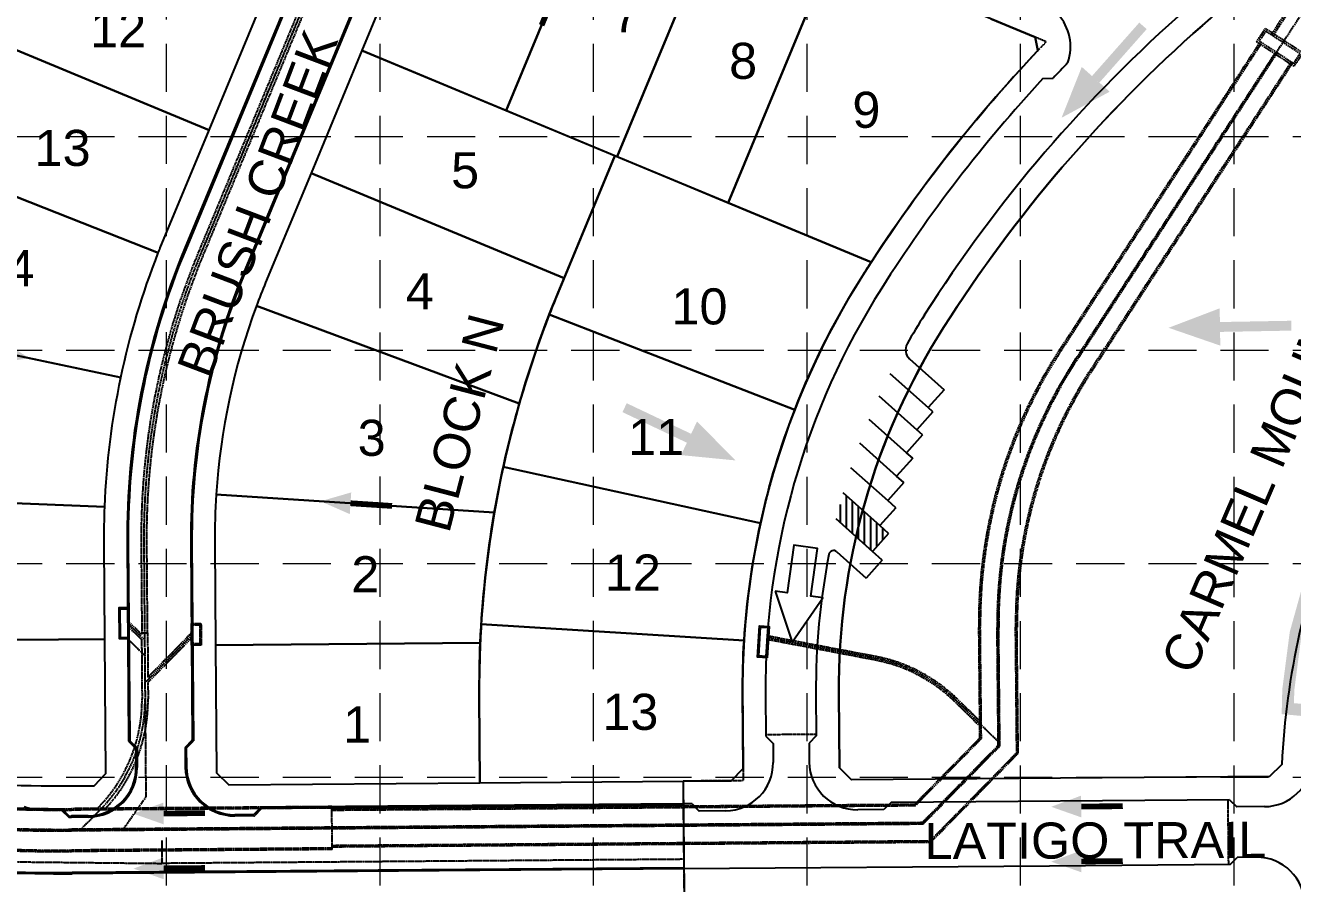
# Model space of a CAD drawing. Header units: inches. Extents: x 2510995 to 2514555, y 7106046 to 7111737.
# Drawn here: x 2512361 to 2512888, y 7109735 to 7110092 of the extents above; entities that cross this region are included whole.
import ezdxf
from ezdxf.enums import TextEntityAlignment as Align

# ---------------------------------------------------------------- set-up
doc = ezdxf.new("R2010")
doc.units = ezdxf.units.IN
doc.header["$MEASUREMENT"] = 0
for name, pattern in [('DASHED', [0.75, 0.5, -0.25]), ('HIDDEN', [0.375, 0.25, -0.125]), ('HIDDEN2', [0.1875, 0.125, -0.0625]), ('XHO460PV$0$HIDDEN2', [0.1875, 0.125, -0.0625]), ('XHO477ST$0$CL', [0.7, 0.5, -0.05, 0.1, -0.05])]:
    doc.linetypes.add(name, pattern=pattern)
for name, color, linetype in [('C-WTRC-FULL-PH2B-N', 7, 'Continuous'), ('GRID', 254, 'DASHED'), ('SODDED LOT', 2, 'Continuous'), ('XHO460PT$0$V-AREA-PLINE', 6, 'Continuous'), ('XHO460PT$0$V-BNDY-N-P7', 3, 'HIDDEN2'), ('XHO460PV$0$C-PARK-STRP-N', 12, 'Continuous'), ('XHO460PV$0$C-ROAD-BOC-N', 4, 'Continuous'), ('XHO460PV$0$C-TRANSITION', 6, 'XHO460PV$0$HIDDEN2'), ('XHOE001ST$0$C-DAM-JUNK', 7, 'Continuous'), ('XHOE002PPT-PHASE10$0$C-ROAD-IDEN-N', 1, 'Continuous'), ('XHOE002PPT-PHASE10$0$PARCELCLOSURE', 124, 'Continuous'), ('XHOE002PPT-PHASE10$0$V-PROP-SUBD-BLOK-IDEN-N', 6, 'Continuous'), ('XHOE002PPT-PHASE10$0$V-PROP-SUBD-IDEN-N', 6, 'Continuous'), ('XHOE002PPT-PHASE10$0$V-PROP-SUBD-N', 7, 'Continuous'), ('XHOE002PPT-PHASE10$0$V-PROP-SUBD-N-P7', 12, 'Continuous'), ('XHOE002PPT-PHASE10$0$V-RWAY-LINE-N-P7', 12, 'Continuous'), ('XHOE002PV$0$C-ROAD-BOC-N', 2, 'Continuous'), ('XHOE002PV$0$C-ROAD-FOC-N', 2, 'Continuous'), ('ZSTORM', 5, 'XHO477ST$0$CL')]:
    doc.layers.add(name, color=color, linetype=linetype)
doc.styles.get("Standard").update_dxf_attribs({"font": 'ARIAL.TTF'})
pattern_1 = [(90, (0, 0), (-2.5, -4e-16), [])]

# ---------------------------------------------------------------- blocks, each defined once
blk = doc.blocks.new('ARR')
blk.add_lwpolyline([(-5.56, 0.32, 0, 3.78, 0), (-0.35, 0.31, 3.78, 3.78, 0)], format="xyseb")
at = {"const_width": 1}
blk.add_lwpolyline([(-0.35, 0.31), (6.88, 0.31)], dxfattribs=at)

msp = doc.modelspace()

# ---------------------------------------------------------------- hatches: boundary and pattern name
at = {"layer": 'SODDED LOT'}
h = msp.add_hatch(dxfattribs=at)
h.set_pattern_fill('ANSI31', color=256, scale=30, style=0)
h.set_pattern_definition([(45, (0, 0), (-2.6516504294, 2.6516504294), [])])
h.paths.add_polyline_path([(2513029.48, 7109618.32), (2512917.9, 7109618.32), (2512918.55, 7109568.15), (2513030.34, 7109569.23)])
h.paths.add_polyline_path([(2511839.22, 7109617.6), (2511721.18, 7109629.51), (2511716.92, 7109566.53), (2511836.54, 7109564.23)])
h.paths.add_polyline_path([(2512220.87, 7109623.4), (2512242.72, 7109619.38), (2512285.68, 7109619.63), (2512301.51, 7109744.19), (2512276.39, 7109747.21), (2512264.33, 7109749.72), (2512248.5, 7109752.73), (2512239.21, 7109710.04)])
h.paths.add_polyline_path([(2512357.96, 7110141.83), (2512404.06, 7110253.34), (2512450.16, 7110235.61), (2512404.38, 7110122.17)])
h.paths.add_polyline_path([(2511821.52, 7110077), (2511775.94, 7109966.95), (2511822.33, 7109947.82), (2511867.71, 7110057.67)])
edge = h.paths.add_edge_path()
edge.add_line((2511803.19, 7110084.04), (2511752.7, 7110105.8))
edge.add_line((2511752.7, 7110105.8), (2511706.54, 7109995.19))
edge.add_line((2511706.54, 7109995.19), (2511756.45, 7109974.31))
edge.add_arc((2567291.53, 7086386.34), 60336.87, 156.8738642, 156.9871259, ccw=False)
at = {"layer": 'XHO460PV$0$C-PARK-STRP-N'}
h = msp.add_hatch(dxfattribs=at)
h.set_pattern_fill('ANSI31', scale=20, style=0)
h.set_pattern_definition(pattern_1)
h.paths.add_polyline_path([(2512701.3, 7109897.46, 0.009661), (2512698.38, 7109886.66), (2512713.29, 7109873.33), (2512719.96, 7109880.79), (2512716.26, 7109884.09)])
h.paths.add_polyline_path([(2512912.25, 7109930.98), (2512905.31, 7109923.78), (2512908.14, 7109921.06), (2512923.6, 7109906.15), (2512927.72, 7109916.07)])
h = msp.add_hatch(dxfattribs=at)
h.set_pattern_fill('ANSI31', scale=20, style=0)
h.set_pattern_definition(pattern_1)
h.paths.add_polyline_path([(2512701.3, 7109897.46, 0.009661), (2512698.38, 7109886.66), (2512713.29, 7109873.33), (2512719.96, 7109880.79), (2512716.26, 7109884.09)])
h.paths.add_polyline_path([(2512912.25, 7109930.98), (2512905.31, 7109923.78), (2512908.14, 7109921.06), (2512923.6, 7109906.15), (2512927.72, 7109916.07)])
h = msp.add_hatch(dxfattribs=at)
h.set_pattern_fill('ANSI31', scale=20, style=0)
h.set_pattern_definition(pattern_1)
h.paths.add_polyline_path([(2512701.3, 7109897.46, 0.009661), (2512698.38, 7109886.66), (2512713.29, 7109873.33), (2512719.96, 7109880.79), (2512716.26, 7109884.09)])
h.paths.add_polyline_path([(2512912.25, 7109930.98), (2512905.31, 7109923.78), (2512908.14, 7109921.06), (2512923.6, 7109906.15), (2512927.72, 7109916.07)])

# ---------------------------------------------------------------- linework, layer by layer
at = {"layer": 'GRID', "color": 252, "linetype": 'HIDDEN', "lineweight": 0, "ltscale": 80}
for p, q in [((2512419.71, 7106494.47), (2512419.71, 7111643.94)), ((2512508.49, 7106494.45), (2512508.49, 7111643.94)), ((2512597.27, 7106494.44), (2512597.27, 7111643.94)), ((2512686.06, 7106494.43), (2512686.06, 7111643.94)), ((2512774.84, 7106494.41), (2512774.84, 7111643.94)), ((2512863.62, 7106494.4), (2512863.62, 7111643.94)), ((2511088, 7110045.88), (2514461.67, 7110045.88)), ((2511088, 7109957.1), (2514461.67, 7109957.1)), ((2511088, 7109868.32), (2514461.67, 7109868.32)), ((2511088, 7109779.54), (2514461.67, 7109779.54))]:
    msp.add_line(p, q, dxfattribs=at)
at = {"layer": 'XHO460PT$0$V-AREA-PLINE', "color": 7}
msp.add_lwpolyline([(2513008.65, 7110373.78), (2513088.25, 7110340.75), (2513090.95, 7110334.21), (2512907.59, 7109892.34, 0.086753), (2512883.5, 7109784.79), (2512878.31, 7109779.75), (2512704.51, 7109778.39), (2512699.48, 7109783.35), (2512699.23, 7109814.21, -0.144354), (2512742.83, 7109966.47, -0.071699), (2512850.55, 7110092.1, 0.11515), (2512935.38, 7110210.27), (2513002.12, 7110371.08)], format="xyb", close=True, dxfattribs=at)
msp.add_lwpolyline([(2513008.65, 7110373.78), (2513088.25, 7110340.75), (2513090.95, 7110334.21), (2512907.59, 7109892.34, 0.086753), (2512883.5, 7109784.79), (2512878.31, 7109779.75), (2512704.51, 7109778.39), (2512699.48, 7109783.35), (2512699.23, 7109814.21, -0.144354), (2512742.83, 7109966.47, -0.071699), (2512850.55, 7110092.1, 0.11515), (2512935.38, 7110210.27), (2513002.12, 7110371.08)], format="xyb", close=True, dxfattribs=at)
msp.add_lwpolyline([(2513008.65, 7110373.78), (2513088.25, 7110340.75), (2513090.95, 7110334.21), (2512907.59, 7109892.34, 0.086753), (2512883.5, 7109784.79), (2512878.31, 7109779.75), (2512704.51, 7109778.39), (2512699.48, 7109783.35), (2512699.23, 7109814.21, -0.144354), (2512742.83, 7109966.47, -0.071699), (2512850.55, 7110092.1, 0.11515), (2512935.38, 7110210.27), (2513002.12, 7110371.08)], format="xyb", close=True, dxfattribs=at)
msp.add_lwpolyline([(2513008.65, 7110373.78), (2513088.25, 7110340.75), (2513090.95, 7110334.21), (2512907.59, 7109892.34, 0.086753), (2512883.5, 7109784.79), (2512878.31, 7109779.75), (2512704.51, 7109778.39), (2512699.48, 7109783.35), (2512699.23, 7109814.21, -0.144354), (2512742.83, 7109966.47, -0.071699), (2512850.55, 7110092.1, 0.11515), (2512935.38, 7110210.27), (2513002.12, 7110371.08)], format="xyb", close=True, dxfattribs=at)
at = {"layer": 'XHO460PT$0$V-BNDY-N-P7', "color": 7}
for p, q in [((2512785.51, 7110085.27), (2512762.42, 7110094.86)), ((2512785.51, 7110085.27), (2512762.42, 7110094.86)), ((2512785.51, 7110085.27), (2512762.42, 7110094.86)), ((2512785.51, 7110085.27), (2512762.42, 7110094.86)), ((2512659.23, 7109813.9), (2512659.52, 7109778.04)), ((2512659.23, 7109813.9), (2512659.52, 7109778.04)), ((2512659.23, 7109813.9), (2512659.52, 7109778.04)), ((2512659.23, 7109813.9), (2512659.52, 7109778.04)), ((2512659.52, 7109778.04), (2512634.52, 7109777.84)), ((2512659.52, 7109778.04), (2512634.52, 7109777.84)), ((2512659.52, 7109778.04), (2512634.52, 7109777.84)), ((2512659.52, 7109778.04), (2512634.52, 7109777.84)), ((2512634.52, 7109777.84), (2512634.88, 7109731.84)), ((2512634.52, 7109777.84), (2512634.88, 7109731.84)), ((2512634.52, 7109777.84), (2512634.88, 7109731.84)), ((2512634.52, 7109777.84), (2512634.88, 7109731.84))]:
    msp.add_line(p, q, dxfattribs=at)
for centre, radius, start, end in [((2513232.5, 7109655.62), 620, 136.13302, 147.59221), ((2513232.5, 7109655.62), 620, 136.13302, 147.59221), ((2513232.5, 7109655.62), 620, 136.13302, 147.59221), ((2513232.5, 7109655.62), 620, 136.13302, 147.59221), ((2512979.23, 7109816.4), 320, 147.5922, 180.4488), ((2512979.23, 7109816.4), 320, 147.5922, 180.4488), ((2512979.23, 7109816.4), 320, 147.5922, 180.4488), ((2512979.23, 7109816.4), 320, 147.5922, 180.4488)]:
    msp.add_arc(centre, radius, start, end, dxfattribs=at)
at = {"layer": 'XHO460PV$0$C-PARK-STRP-N', "color": 7}
for p, q in [((2512720.48, 7109947.37), (2512736.4, 7109933.15)), ((2512720.48, 7109947.37), (2512736.4, 7109933.15)), ((2512720.48, 7109947.37), (2512736.4, 7109933.15)), ((2512715.95, 7109938.01), (2512731.72, 7109923.92)), ((2512715.95, 7109938.01), (2512731.72, 7109923.92)), ((2512715.95, 7109938.01), (2512731.72, 7109923.92)), ((2512711.72, 7109928.39), (2512727.35, 7109914.42)), ((2512711.72, 7109928.39), (2512727.35, 7109914.42)), ((2512711.72, 7109928.39), (2512727.35, 7109914.42)), ((2512707.79, 7109918.49), (2512723.3, 7109904.63)), ((2512707.79, 7109918.49), (2512723.3, 7109904.63)), ((2512707.79, 7109918.49), (2512723.3, 7109904.63)), ((2512704.17, 7109908.31), (2512719.61, 7109894.52)), ((2512704.17, 7109908.31), (2512719.61, 7109894.52)), ((2512704.17, 7109908.31), (2512719.61, 7109894.52)), ((2512700.89, 7109897.83), (2512716.26, 7109884.09)), ((2512700.89, 7109897.83), (2512716.26, 7109884.09)), ((2512700.89, 7109897.83), (2512716.26, 7109884.09)), ((2512697.96, 7109887.04), (2512713.29, 7109873.33)), ((2512697.96, 7109887.04), (2512713.29, 7109873.33)), ((2512697.96, 7109887.04), (2512713.29, 7109873.33))]:
    msp.add_line(p, q, dxfattribs=at)
at = {"layer": 'XHO460PV$0$C-ROAD-BOC-N', "color": 7}
for p, q in [((2512784.12, 7110069.94), (2512788.36, 7110070.11)), ((2512784.12, 7110069.94), (2512788.36, 7110070.11)), ((2512784.12, 7110069.94), (2512788.36, 7110070.11)), ((2512728.67, 7109953.47), (2512743.07, 7109940.6)), ((2512728.67, 7109953.47), (2512743.07, 7109940.6)), ((2512728.67, 7109953.47), (2512743.07, 7109940.6)), ((2512743.07, 7109940.6), (2512736.4, 7109933.15)), ((2512743.07, 7109940.6), (2512736.4, 7109933.15)), ((2512743.07, 7109940.6), (2512736.4, 7109933.15)), ((2512738.38, 7109931.38), (2512736.4, 7109933.15)), ((2512738.38, 7109931.38), (2512736.4, 7109933.15)), ((2512738.38, 7109931.38), (2512736.4, 7109933.15)), ((2512738.38, 7109931.38), (2512731.72, 7109923.92)), ((2512738.38, 7109931.38), (2512731.72, 7109923.92)), ((2512738.38, 7109931.38), (2512731.72, 7109923.92)), ((2512734.01, 7109921.87), (2512727.35, 7109914.42)), ((2512734.01, 7109921.87), (2512727.35, 7109914.42)), ((2512734.01, 7109921.87), (2512727.35, 7109914.42)), ((2512734.01, 7109921.87), (2512731.72, 7109923.92)), ((2512734.01, 7109921.87), (2512731.72, 7109923.92)), ((2512734.01, 7109921.87), (2512731.72, 7109923.92)), ((2512729.99, 7109912.11), (2512723.3, 7109904.63)), ((2512729.99, 7109912.11), (2512723.3, 7109904.63)), ((2512729.99, 7109912.11), (2512723.3, 7109904.63)), ((2512729.99, 7109912.11), (2512727.35, 7109914.42)), ((2512729.99, 7109912.11), (2512727.35, 7109914.42)), ((2512729.99, 7109912.11), (2512727.35, 7109914.42)), ((2512726.27, 7109901.97), (2512719.61, 7109894.52)), ((2512726.27, 7109901.97), (2512719.61, 7109894.52)), ((2512726.27, 7109901.97), (2512719.61, 7109894.52)), ((2512726.27, 7109901.97), (2512723.3, 7109904.63)), ((2512726.27, 7109901.97), (2512723.3, 7109904.63)), ((2512726.27, 7109901.97), (2512723.3, 7109904.63)), ((2512722.92, 7109891.55), (2512716.26, 7109884.09)), ((2512722.92, 7109891.55), (2512716.26, 7109884.09)), ((2512722.92, 7109891.55), (2512716.26, 7109884.09)), ((2512722.92, 7109891.55), (2512719.61, 7109894.52)), ((2512722.92, 7109891.55), (2512719.61, 7109894.52)), ((2512722.92, 7109891.55), (2512719.61, 7109894.52)), ((2512719.96, 7109880.79), (2512713.29, 7109873.33)), ((2512719.96, 7109880.79), (2512713.29, 7109873.33)), ((2512719.96, 7109880.79), (2512713.29, 7109873.33)), ((2512719.96, 7109880.79), (2512716.26, 7109884.09)), ((2512719.96, 7109880.79), (2512716.26, 7109884.09)), ((2512719.96, 7109880.79), (2512716.26, 7109884.09)), ((2512698.43, 7109873.21), (2512710.65, 7109862.29)), ((2512698.43, 7109873.21), (2512710.65, 7109862.29)), ((2512698.43, 7109873.21), (2512710.65, 7109862.29)), ((2512717.31, 7109869.74), (2512710.65, 7109862.29)), ((2512717.31, 7109869.74), (2512710.65, 7109862.29)), ((2512717.31, 7109869.74), (2512710.65, 7109862.29)), ((2512717.31, 7109869.74), (2512713.29, 7109873.33)), ((2512717.31, 7109869.74), (2512713.29, 7109873.33)), ((2512717.31, 7109869.74), (2512713.29, 7109873.33)), ((2512668.73, 7109813.97), (2512668.87, 7109796.49)), ((2512668.73, 7109813.97), (2512668.87, 7109796.49)), ((2512668.73, 7109813.97), (2512668.87, 7109796.49)), ((2512689.73, 7109814.14), (2512689.87, 7109796.66)), ((2512689.73, 7109814.14), (2512689.87, 7109796.66)), ((2512689.73, 7109814.14), (2512689.87, 7109796.66)), ((2512668.87, 7109796.49), (2512671.89, 7109793.52)), ((2512668.87, 7109796.49), (2512671.89, 7109793.52)), ((2512668.87, 7109796.49), (2512671.89, 7109793.52)), ((2512689.87, 7109796.66), (2512686.89, 7109793.63)), ((2512689.87, 7109796.66), (2512686.89, 7109793.63)), ((2512689.87, 7109796.66), (2512686.89, 7109793.63)), ((2512671.89, 7109793.52), (2512671.96, 7109785.64)), ((2512671.89, 7109793.52), (2512671.96, 7109785.64)), ((2512671.89, 7109793.52), (2512671.96, 7109785.64)), ((2512686.89, 7109793.63), (2512686.96, 7109785.75)), ((2512686.89, 7109793.63), (2512686.96, 7109785.75)), ((2512686.89, 7109793.63), (2512686.96, 7109785.75)), ((2512720.97, 7109769.02), (2512717.99, 7109766)), ((2512720.97, 7109769.02), (2512717.99, 7109766)), ((2512720.97, 7109769.02), (2512717.99, 7109766)), ((2512861.75, 7109770.12), (2512720.97, 7109769.02)), ((2512861.75, 7109770.12), (2512720.97, 7109769.02)), ((2512861.75, 7109770.12), (2512720.97, 7109769.02)), ((2512861.75, 7109770.12), (2512864.78, 7109767.15)), ((2512861.75, 7109770.12), (2512864.78, 7109767.15)), ((2512861.75, 7109770.12), (2512864.78, 7109767.15)), ((2512638.21, 7109768.37), (2512634.59, 7109768.34)), ((2512638.21, 7109768.37), (2512634.59, 7109768.34)), ((2512638.21, 7109768.37), (2512634.59, 7109768.34)), ((2512634.59, 7109768.34), (2512634.8, 7109741.34)), ((2512634.59, 7109768.34), (2512634.8, 7109741.34)), ((2512634.59, 7109768.34), (2512634.8, 7109741.34)), ((2512638.21, 7109768.37), (2512641.23, 7109765.4)), ((2512638.21, 7109768.37), (2512641.23, 7109765.4)), ((2512638.21, 7109768.37), (2512641.23, 7109765.4)), ((2512652.11, 7109765.48), (2512641.23, 7109765.4)), ((2512652.11, 7109765.48), (2512641.23, 7109765.4)), ((2512652.11, 7109765.48), (2512641.23, 7109765.4)), ((2512717.99, 7109766), (2512707.11, 7109765.91)), ((2512717.99, 7109766), (2512707.11, 7109765.91)), ((2512717.99, 7109766), (2512707.11, 7109765.91)), ((2512876.27, 7109767.24), (2512864.78, 7109767.15)), ((2512876.27, 7109767.24), (2512864.78, 7109767.15)), ((2512876.27, 7109767.24), (2512864.78, 7109767.15)), ((2512786.9, 7109742.54), (2512634.8, 7109741.34)), ((2512786.9, 7109742.54), (2512634.8, 7109741.34)), ((2512786.9, 7109742.54), (2512634.8, 7109741.34)), ((2512862.01, 7109743.12), (2512786.9, 7109742.54)), ((2512862.01, 7109743.12), (2512786.9, 7109742.54)), ((2512862.01, 7109743.12), (2512786.9, 7109742.54)), ((2512862.01, 7109743.12), (2512864.98, 7109746.15)), ((2512862.01, 7109743.12), (2512864.98, 7109746.15)), ((2512862.01, 7109743.12), (2512864.98, 7109746.15)), ((2512872.9, 7109746.21), (2512864.98, 7109746.15)), ((2512872.9, 7109746.21), (2512864.98, 7109746.15)), ((2512872.9, 7109746.21), (2512864.98, 7109746.15))]:
    msp.add_line(p, q, dxfattribs=at)
for centre, radius, start, end in [((2513232.5, 7109655.62), 589.5, 131.18815, 147.5922), ((2513232.5, 7109655.62), 589.5, 131.18815, 147.5922), ((2513232.5, 7109655.62), 589.5, 131.18815, 147.5922), ((2512775.64, 7110083.21), 20, 340.7272, 42.8687), ((2512775.64, 7110083.21), 20, 340.7272, 42.8687), ((2512775.64, 7110083.21), 20, 340.7272, 42.8687), ((2513232.5, 7109655.62), 607.5, 136.13302, 136.97792), ((2513232.5, 7109655.62), 607.5, 136.13302, 136.97792), ((2513232.5, 7109655.62), 607.5, 136.13302, 136.97792), ((2513232.5, 7109655.62), 610.5, 137.26115, 147.59221), ((2513232.5, 7109655.62), 610.5, 137.26115, 147.59221), ((2513232.5, 7109655.62), 610.5, 137.26115, 147.59221), ((2512979.23, 7109816.4), 310.5, 147.5922, 180.4488), ((2512979.23, 7109816.4), 310.5, 147.5922, 180.4488), ((2512979.23, 7109816.4), 310.5, 147.5922, 180.4488), ((2512979.23, 7109816.4), 289.5, 147.5922, 150.3385), ((2512979.23, 7109816.4), 289.5, 147.5922, 150.3385), ((2512979.23, 7109816.4), 289.5, 147.5922, 150.3385), ((2512732, 7109957.2), 5, 150.3385, 228.2151), ((2512732, 7109957.2), 5, 150.3385, 228.2151), ((2512732, 7109957.2), 5, 150.3385, 228.2151), ((2512979.23, 7109816.4), 289.5, 168.9079, 180.4488), ((2512979.23, 7109816.4), 289.5, 168.9079, 180.4488), ((2512979.23, 7109816.4), 289.5, 168.9079, 180.4488), ((2512697.1, 7109871.72), 2, 48.2151, 168.9079), ((2512697.1, 7109871.72), 2, 48.2151, 168.9079), ((2512697.1, 7109871.72), 2, 48.2151, 168.9079), ((2512651.96, 7109785.48), 20, 270.4488, 0.4488), ((2512651.96, 7109785.48), 20, 270.4488, 0.4488), ((2512651.96, 7109785.48), 20, 270.4488, 0.4488), ((2512706.96, 7109785.91), 20, 180.4488, 270.4488), ((2512706.96, 7109785.91), 20, 180.4488, 270.4488), ((2512706.96, 7109785.91), 20, 180.4488, 270.4488), ((2512876.12, 7109787.24), 20, 270.4488, 356.9288), ((2512876.12, 7109787.24), 20, 270.4488, 356.9288), ((2512876.12, 7109787.24), 20, 270.4488, 356.9288), ((2512873.06, 7109726.21), 20, 0.5573, 90.4488), ((2512873.06, 7109726.21), 20, 0.5573, 90.4488), ((2512873.06, 7109726.21), 20, 0.5573, 90.4488)]:
    msp.add_arc(centre, radius, start, end, dxfattribs=at)
at = {"layer": 'XHO460PV$0$C-TRANSITION', "color": 7}
for p, q in [((2512689.37, 7109797.27), (2512669.37, 7109797.12)), ((2512689.37, 7109797.27), (2512669.37, 7109797.12)), ((2512689.37, 7109797.27), (2512669.37, 7109797.12)), ((2512861.39, 7109743.62), (2512861.13, 7109769.62)), ((2512861.39, 7109743.62), (2512861.13, 7109769.62)), ((2512861.39, 7109743.62), (2512861.13, 7109769.62))]:
    msp.add_line(p, q, dxfattribs=at)
at = {"layer": 'XHOE001ST$0$C-DAM-JUNK', "color": 7, "const_width": 5, "flags": 128}
msp.add_lwpolyline([(2512895.17, 7109860.69), (2512889.24, 7109839.37), (2512886.18, 7109815.82), (2512885.98, 7109807.99), (2512955.6, 7109801.58)], dxfattribs=at)
at = {"layer": 'XHOE002PPT-PHASE10$0$PARCELCLOSURE', "color": 7}
for points in [[(2512604.05, 7110160.58), (2512548.63, 7110183.57), (2512542.1, 7110180.87), (2512500.89, 7110081.58), (2512560.93, 7110056.67)], [(2512650.23, 7110141.41), (2512604.05, 7110160.58), (2512560.93, 7110056.67), (2512607.11, 7110037.5)], [(2512358.4, 7110141.25), (2512337.18, 7110090.12), (2512437.38, 7110048.54), (2512458.6, 7110099.67)], [(2512696.41, 7110122.25), (2512650.23, 7110141.41), (2512607.11, 7110037.5), (2512653.29, 7110018.34)], [(2512606.13, 7110037.91), (2512500.89, 7110081.58), (2512479.76, 7110030.65), (2512585, 7109986.98)]]:
    msp.add_lwpolyline(points, close=True, dxfattribs=at)
for points in [[(2512782.06, 7110081.65), (2512780.89, 7110087.19), (2512762.42, 7110094.86), (2512696.41, 7110122.25), (2512653.29, 7110018.34), (2512712.76, 7109993.66, -0.045256)], [(2512437.38, 7110048.54), (2512337.18, 7110090.12), (2512315.27, 7110037.33), (2512416.25, 7109997.5, -0.001747), (2512417.09, 7109999.6, -0.000169), (2512417.07, 7109999.61)], [(2512709.65, 7109988.83, -0.002317), (2512712.76, 7109993.66), (2512606.13, 7110037.91), (2512582.53, 7109981.02, 0.005731), (2512578.86, 7109971.89), (2512680.93, 7109932.25, -0.049697), (2512709.65, 7109988.83, 0.000008), (2512709.65, 7109988.83, 0.000442), (2512709.06, 7109987.9), (2512709.06, 7109987.9), (2512709.06, 7109987.9), (2512709.65, 7109988.83, -0.000009)], [(2512416.25, 7109997.5), (2512315.27, 7110037.33), (2512296.66, 7109992.49), (2512290.97, 7109968.82), (2512400.68, 7109945.67, -0.041964)], [(2512582.53, 7109981.02), (2512585, 7109986.98), (2512479.76, 7110030.65), (2512460.88, 7109985.16, 0.009449), (2512457.05, 7109975.42), (2512566.37, 7109934.82, -0.028511)], [(2512566.37, 7109934.82), (2512457.05, 7109975.42, 0.072717), (2512440.32, 7109897.04), (2512555.99, 7109889.49, -0.027093)], [(2512680.93, 7109932.25), (2512578.86, 7109971.89, 0.038556), (2512559.73, 7109908.57), (2512666.68, 7109885.07, -0.038556)], [(2512400.68, 7109945.67), (2512290.97, 7109968.82), (2512273.67, 7109896.8), (2512393.99, 7109891.96, -0.041964)], [(2512666.68, 7109885.07), (2512559.73, 7109908.57, 0.038556), (2512550.55, 7109843.07), (2512659.84, 7109836.27, -0.038556)], [(2512393.74, 7109876.46, -0.012), (2512393.99, 7109891.96), (2512273.67, 7109896.8), (2512259.02, 7109835.87), (2512394.05, 7109836.93)], [(2512555.99, 7109889.49), (2512440.32, 7109897.04, 0.018259), (2512439.74, 7109876.82), (2512440.07, 7109834.44), (2512550.14, 7109835.3, -0.031754)], [(2512659.23, 7109813.9, -0.017492), (2512659.84, 7109836.27), (2512550.55, 7109843.07, 0.015533), (2512549.73, 7109816.4, 0.001958), (2512549.74, 7109813.04), (2512550.02, 7109777.18), (2512634.52, 7109777.84), (2512654.52, 7109778), (2512659.48, 7109783.04)], [(2512394.05, 7109836.93), (2512259.02, 7109835.87), (2512248.03, 7109790.1, 0.057742), (2512380.08, 7109775.85), (2512389.52, 7109775.92), (2512394.48, 7109780.96)], [(2512550.14, 7109835.3), (2512440.07, 7109834.44), (2512440.48, 7109781.32), (2512445.52, 7109776.36), (2512550.02, 7109777.18), (2512549.74, 7109813.04, -0.012963)]]:
    msp.add_lwpolyline(points, format="xyb", close=True, dxfattribs=at)
at = {"layer": 'XHOE002PPT-PHASE10$0$V-PROP-SUBD-N', "color": 7}
for p, q in [((2512560.93, 7110056.67), (2512604.05, 7110160.58)), ((2512607.11, 7110037.5), (2512650.23, 7110141.41)), ((2512653.29, 7110018.34), (2512696.41, 7110122.25)), ((2512337.18, 7110090.12), (2512437.38, 7110048.54)), ((2512500.89, 7110081.58), (2512712.76, 7109993.66)), ((2512606.13, 7110037.91), (2512582.53, 7109981.02)), ((2512315.27, 7110037.33), (2512416.25, 7109997.5)), ((2512585, 7109986.98), (2512479.76, 7110030.65)), ((2512457.05, 7109975.42), (2512566.37, 7109934.82)), ((2512680.93, 7109932.25), (2512578.86, 7109971.89)), ((2512290.97, 7109968.82), (2512400.68, 7109945.67)), ((2512666.68, 7109885.07), (2512559.73, 7109908.57)), ((2512273.67, 7109896.8), (2512393.99, 7109891.96)), ((2512440.32, 7109897.04), (2512555.99, 7109889.49)), ((2512659.84, 7109836.27), (2512550.55, 7109843.07)), ((2512259.02, 7109835.87), (2512394.05, 7109836.93)), ((2512550.14, 7109835.3), (2512440.07, 7109834.44)), ((2512549.74, 7109813.04), (2512550.02, 7109777.18))]:
    msp.add_line(p, q, dxfattribs=at)
msp.add_arc((2512979.23, 7109816.4), 429.5, 157.4628, 180.4488, dxfattribs=at)
at = {"layer": 'XHOE002PPT-PHASE10$0$V-PROP-SUBD-N-P7', "color": 7}
for p, q in [((2512762.42, 7110094.86), (2512780.89, 7110087.19)), ((2512780.89, 7110087.19), (2512782.06, 7110081.65)), ((2512659.23, 7109813.9), (2512659.48, 7109783.04)), ((2512659.48, 7109783.04), (2512654.52, 7109778)), ((2512654.52, 7109778), (2512634.52, 7109777.84)), ((2512634.52, 7109777.84), (2512634.88, 7109731.84))]:
    msp.add_line(p, q, dxfattribs=at)
msp.add_lwpolyline([(2512672.77, 7109856.83), (2512679.84, 7109835.61), (2512692.57, 7109854), (2512687.62, 7109854.71), (2512690.45, 7109874.51), (2512680.55, 7109875.92), (2512677.72, 7109856.12)], close=True, dxfattribs=at)
for centre, radius, start, end in [((2513232.5, 7109655.62), 620, 136.59509, 147.59221), ((2512979.23, 7109816.4), 320, 147.5922, 180.4488)]:
    msp.add_arc(centre, radius, start, end, dxfattribs=at)
at = {"layer": 'XHOE002PPT-PHASE10$0$V-RWAY-LINE-N-P7', "color": 7}
for p, q in [((2512699.23, 7109814.21), (2512699.48, 7109783.35)), ((2512699.23, 7109814.21), (2512699.48, 7109783.35)), ((2512878.31, 7109779.75), (2512883.5, 7109784.79)), ((2512878.31, 7109779.75), (2512883.5, 7109784.79)), ((2512704.51, 7109778.39), (2512699.48, 7109783.35)), ((2512704.51, 7109778.39), (2512699.48, 7109783.35)), ((2512878.31, 7109779.75), (2512704.51, 7109778.39)), ((2512878.31, 7109779.75), (2512704.51, 7109778.39))]:
    msp.add_line(p, q, dxfattribs=at)
for centre, radius, start, end in [((2513232.5, 7109655.62), 580, 131.18815, 147.5922), ((2513232.5, 7109655.62), 580, 131.18815, 147.5922), ((2512979.23, 7109816.4), 280, 147.5922, 180.4488), ((2512979.23, 7109816.4), 280, 147.5922, 180.4488), ((2513203.15, 7109769.69), 320, 157.4628, 177.2956), ((2513203.15, 7109769.69), 320, 157.4628, 177.2956)]:
    msp.add_arc(centre, radius, start, end, dxfattribs=at)
at = {"layer": 'XHOE002PV$0$C-ROAD-BOC-N', "color": 7}
for p, q in [((2512502.1, 7110179.73), (2512427.17, 7109999.15)), ((2512527.04, 7110169.38), (2512452.11, 7109988.8)), ((2512403.24, 7109876.54), (2512403.88, 7109794.42)), ((2512430.24, 7109876.75), (2512430.88, 7109794.63)), ((2512403.88, 7109794.42), (2512406.9, 7109791.44)), ((2512406.9, 7109791.44), (2512406.96, 7109783.56)), ((2512427.9, 7109791.6), (2512430.88, 7109794.63)), ((2512427.9, 7109791.6), (2512427.96, 7109783.73)), ((2512376.22, 7109766.33), (2512379.24, 7109763.34)), ((2512456, 7109763.94), (2512448.12, 7109763.88)), ((2512458.98, 7109766.97), (2512456, 7109763.94)), ((2512634.59, 7109768.34), (2512458.98, 7109766.97)), ((2512387.12, 7109763.4), (2512380.18, 7109763.35)), ((2512634.8, 7109741.34), (2512380.37, 7109739.35))]:
    msp.add_line(p, q, dxfattribs=at)
for centre, radius, start, end in [((2512716.73, 7109878.99), 313.5, 157.4628, 180.4488), ((2512716.73, 7109878.99), 286.5, 157.4628, 180.4488), ((2512375.56, 7110352.83), 613.5, 247.46264, 270.44876), ((2512386.97, 7109783.4), 20, 270.4488, 0.4488), ((2512447.96, 7109783.88), 20, 180.4488, 270.4488), ((2512365.17, 7109779.43), 13, 248.942, 268.9611), ((2512375.56, 7110352.83), 586.5, 268.96107, 270.06395), ((2512375.56, 7110352.83), 589.5, 270.35749, 270.44876)]:
    msp.add_arc(centre, radius, start, end, dxfattribs=at)
at = {"layer": 'XHOE002PV$0$C-ROAD-FOC-N', "color": 7}
for p, q in [((2512502.41, 7110179.16), (2512427.63, 7109998.96)), ((2512502.41, 7110179.16), (2512427.63, 7109998.96)), ((2512502.41, 7110179.16), (2512427.63, 7109998.96)), ((2512526.42, 7110169.19), (2512451.64, 7109988.99)), ((2512526.42, 7110169.19), (2512451.64, 7109988.99)), ((2512526.42, 7110169.19), (2512451.64, 7109988.99)), ((2512403.74, 7109876.54), (2512404.38, 7109794.84)), ((2512403.74, 7109876.54), (2512404.38, 7109794.84)), ((2512403.74, 7109876.54), (2512404.38, 7109794.84)), ((2512429.74, 7109876.75), (2512430.38, 7109795.04)), ((2512429.74, 7109876.75), (2512430.38, 7109795.04)), ((2512429.74, 7109876.75), (2512430.38, 7109795.04)), ((2512404.53, 7109794.48), (2512407.25, 7109791.8)), ((2512404.53, 7109794.48), (2512407.25, 7109791.8)), ((2512404.53, 7109794.48), (2512407.25, 7109791.8)), ((2512407.4, 7109791.44), (2512407.46, 7109783.56)), ((2512407.4, 7109791.44), (2512407.46, 7109783.56)), ((2512407.4, 7109791.44), (2512407.46, 7109783.56)), ((2512427.4, 7109791.6), (2512427.46, 7109783.72)), ((2512427.4, 7109791.6), (2512427.46, 7109783.72)), ((2512427.4, 7109791.6), (2512427.46, 7109783.72)), ((2512427.55, 7109791.96), (2512430.23, 7109794.68)), ((2512427.55, 7109791.96), (2512430.23, 7109794.68)), ((2512427.55, 7109791.96), (2512430.23, 7109794.68)), ((2512376.16, 7109765.69), (2512378.89, 7109762.99)), ((2512376.16, 7109765.69), (2512378.89, 7109762.99)), ((2512376.16, 7109765.69), (2512378.89, 7109762.99)), ((2512459.04, 7109766.32), (2512456.36, 7109763.59)), ((2512459.04, 7109766.32), (2512456.36, 7109763.59)), ((2512459.04, 7109766.32), (2512456.36, 7109763.59)), ((2512634.59, 7109767.84), (2512459.39, 7109766.47)), ((2512634.59, 7109767.84), (2512459.39, 7109766.47)), ((2512634.59, 7109767.84), (2512459.39, 7109766.47)), ((2512387.13, 7109762.9), (2512380.19, 7109762.85)), ((2512387.13, 7109762.9), (2512380.19, 7109762.85)), ((2512387.13, 7109762.9), (2512380.19, 7109762.85)), ((2512456, 7109763.44), (2512448.12, 7109763.38)), ((2512456, 7109763.44), (2512448.12, 7109763.38)), ((2512456, 7109763.44), (2512448.12, 7109763.38)), ((2512634.8, 7109741.84), (2512380.37, 7109739.85)), ((2512634.8, 7109741.84), (2512380.37, 7109739.85)), ((2512634.8, 7109741.84), (2512380.37, 7109739.85))]:
    msp.add_line(p, q, dxfattribs=at)
for centre, radius, start, end in [((2512716.73, 7109878.99), 313, 157.4628, 180.4488), ((2512716.73, 7109878.99), 313, 157.4628, 180.4488), ((2512716.73, 7109878.99), 313, 157.4628, 180.4488), ((2512716.73, 7109878.99), 287, 157.4628, 180.4488), ((2512716.73, 7109878.99), 287, 157.4628, 180.4488), ((2512716.73, 7109878.99), 287, 157.4628, 180.4488), ((2512375.56, 7110352.83), 587, 247.46273, 270.02381), ((2512375.56, 7110352.83), 587, 247.46273, 270.02381), ((2512375.56, 7110352.83), 587, 247.46273, 270.02381), ((2512404.88, 7109794.84), 0.5, 180.4488, 225.4488), ((2512404.88, 7109794.84), 0.5, 180.4488, 225.4488), ((2512404.88, 7109794.84), 0.5, 180.4488, 225.4488), ((2512406.9, 7109791.44), 0.5, 0.4488, 45.4488), ((2512406.9, 7109791.44), 0.5, 0.4488, 45.4488), ((2512406.9, 7109791.44), 0.5, 0.4488, 45.4488), ((2512427.9, 7109791.6), 0.5, 135.4488, 180.4488), ((2512427.9, 7109791.6), 0.5, 135.4488, 180.4488), ((2512427.9, 7109791.6), 0.5, 135.4488, 180.4488), ((2512429.88, 7109795.03), 0.5, 315.4488, 0.4488), ((2512429.88, 7109795.03), 0.5, 315.4488, 0.4488), ((2512429.88, 7109795.03), 0.5, 315.4488, 0.4488), ((2512375.56, 7110352.83), 613, 247.46264, 270.44876), ((2512375.56, 7110352.83), 613, 247.46264, 270.44876), ((2512375.56, 7110352.83), 613, 247.46264, 270.44876), ((2512386.97, 7109783.4), 20.5, 270.4488, 0.4488), ((2512386.97, 7109783.4), 20.5, 270.4488, 0.4488), ((2512386.97, 7109783.4), 20.5, 270.4488, 0.4488), ((2512447.96, 7109783.88), 20.5, 180.4488, 270.4488), ((2512447.96, 7109783.88), 20.5, 180.4488, 270.4488), ((2512447.96, 7109783.88), 20.5, 180.4488, 270.4488), ((2512375.81, 7109765.33), 0.5, 45.3298, 90.0238), ((2512375.81, 7109765.33), 0.5, 45.3298, 90.0238), ((2512375.81, 7109765.33), 0.5, 45.3298, 90.0238), ((2512456, 7109763.94), 0.5, 270.4488, 315.4488), ((2512456, 7109763.94), 0.5, 270.4488, 315.4488), ((2512456, 7109763.94), 0.5, 270.4488, 315.4488), ((2512459.4, 7109765.97), 0.5, 90.4488, 135.4488), ((2512459.4, 7109765.97), 0.5, 90.4488, 135.4488), ((2512459.4, 7109765.97), 0.5, 90.4488, 135.4488), ((2512379.24, 7109763.34), 0.5, 225.3298, 270.3575), ((2512379.24, 7109763.34), 0.5, 225.3298, 270.3575), ((2512379.24, 7109763.34), 0.5, 225.3298, 270.3575), ((2512375.56, 7110352.83), 590, 270.35749, 270.44876), ((2512375.56, 7110352.83), 590, 270.35749, 270.44876), ((2512375.56, 7110352.83), 590, 270.35749, 270.44876)]:
    msp.add_arc(centre, radius, start, end, dxfattribs=at)
at = {"layer": 'ZSTORM', "color": 5}
for p, q in [((2512542.84, 7110259.63), (2512433.63, 7109996.47)), ((2512542.84, 7110259.63), (2512433.63, 7109996.47)), ((2512532.74, 7110235.31), (2512433.63, 7109996.47)), ((2512518.16, 7110203.09), (2512432.59, 7109996.9)), ((2512520.24, 7110202.23), (2512434.67, 7109996.04)), ((2512879.09, 7110088.24), (2512940.78, 7110182.91)), ((2512879.09, 7110088.24), (2512940.78, 7110182.91)), ((2512879.09, 7110088.24), (2512940.78, 7110182.91)), ((2512879.78, 7110087.79), (2512941.47, 7110182.45)), ((2512879.78, 7110087.79), (2512941.47, 7110182.45)), ((2512879.78, 7110087.79), (2512941.47, 7110182.45)), ((2512797.86, 7109952.91), (2512945.66, 7110179.72)), ((2512797.86, 7109952.91), (2512945.66, 7110179.72)), ((2512797.86, 7109952.91), (2512945.66, 7110179.72)), ((2512843.87, 7110038.17), (2512874.54, 7110085.24)), ((2512843.87, 7110038.17), (2512874.54, 7110085.24)), ((2512843.87, 7110038.17), (2512874.54, 7110085.24)), ((2512797.58, 7109953.09), (2512880.97, 7110081.05)), ((2512797.58, 7109953.09), (2512880.97, 7110081.05)), ((2512797.58, 7109953.09), (2512880.97, 7110081.05)), ((2512798.13, 7109952.73), (2512881.52, 7110080.69)), ((2512798.13, 7109952.73), (2512881.52, 7110080.69)), ((2512798.13, 7109952.73), (2512881.52, 7110080.69)), ((2512844.07, 7110037.25), (2512875.1, 7110084.87)), ((2512844.07, 7110037.25), (2512875.1, 7110084.87)), ((2512844.07, 7110037.25), (2512875.1, 7110084.87)), ((2512811.48, 7109960.4), (2512887.38, 7110076.87)), ((2512811.48, 7109960.4), (2512887.38, 7110076.87)), ((2512811.48, 7109960.4), (2512887.38, 7110076.87)), ((2512812.04, 7109960.04), (2512887.94, 7110076.51)), ((2512812.04, 7109960.04), (2512887.94, 7110076.51)), ((2512812.04, 7109960.04), (2512887.94, 7110076.51)), ((2512798.64, 7109968.77), (2512843.87, 7110038.17)), ((2512798.64, 7109968.77), (2512843.87, 7110038.17)), ((2512798.64, 7109968.77), (2512843.87, 7110038.17)), ((2512799.2, 7109968.4), (2512844.07, 7110037.25)), ((2512799.2, 7109968.4), (2512844.07, 7110037.25)), ((2512799.2, 7109968.4), (2512844.07, 7110037.25)), ((2512791.15, 7109957.28), (2512798.64, 7109968.77)), ((2512791.15, 7109957.28), (2512798.64, 7109968.77)), ((2512791.15, 7109957.28), (2512798.64, 7109968.77)), ((2512791.71, 7109956.92), (2512799.2, 7109968.4)), ((2512791.71, 7109956.92), (2512799.2, 7109968.4)), ((2512791.71, 7109956.92), (2512799.2, 7109968.4)), ((2512804, 7109948.91), (2512811.48, 7109960.4)), ((2512804, 7109948.91), (2512811.48, 7109960.4)), ((2512804, 7109948.91), (2512811.48, 7109960.4)), ((2512804.56, 7109948.55), (2512812.04, 7109960.03)), ((2512804.56, 7109948.55), (2512812.04, 7109960.03)), ((2512804.56, 7109948.55), (2512812.04, 7109960.03)), ((2512409.11, 7109876.58), (2512409.4, 7109839.55)), ((2512410.24, 7109876.59), (2512410.74, 7109812.01)), ((2512410.24, 7109876.59), (2512411.06, 7109771.13)), ((2512410.24, 7109876.59), (2512411.06, 7109771.13)), ((2512411.36, 7109876.6), (2512411.65, 7109839.57)), ((2512403.49, 7109844.56), (2512409.28, 7109838.86)), ((2512403.5, 7109843.5), (2512410.55, 7109836.56)), ((2512403.5, 7109842.44), (2512409.3, 7109836.74)), ((2512409.28, 7109839.55), (2512411.78, 7109839.57)), ((2512409.28, 7109839.55), (2512409.28, 7109838.86)), ((2512430.53, 7109838.87), (2512410.69, 7109818.71)), ((2512411.78, 7109839.57), (2512411.92, 7109821.03)), ((2512430.52, 7109839.93), (2512411.92, 7109821.03)), ((2512430.54, 7109837.81), (2512411.94, 7109818.91)), ((2512714.66, 7109828.88), (2512669.44, 7109837.47)), ((2512714.66, 7109828.88), (2512669.44, 7109837.47)), ((2512714.66, 7109828.88), (2512669.44, 7109837.47)), ((2512714.8, 7109829.61), (2512669.49, 7109838.22)), ((2512714.8, 7109829.61), (2512669.49, 7109838.22)), ((2512714.8, 7109829.61), (2512669.49, 7109838.22)), ((2512757.96, 7109795.83), (2512757.52, 7109841.7)), ((2512757.96, 7109795.83), (2512757.52, 7109841.7)), ((2512757.96, 7109795.83), (2512757.52, 7109841.7)), ((2512758.54, 7109795.6), (2512758.1, 7109841.7)), ((2512758.54, 7109795.6), (2512758.1, 7109841.7)), ((2512758.54, 7109795.6), (2512758.1, 7109841.7)), ((2512765.57, 7109792.76), (2512765.1, 7109841.77)), ((2512765.57, 7109792.76), (2512765.1, 7109841.77)), ((2512765.57, 7109792.76), (2512765.1, 7109841.77)), ((2512765.9, 7109792.63), (2512765.43, 7109841.77)), ((2512765.9, 7109792.63), (2512765.43, 7109841.77)), ((2512765.9, 7109792.63), (2512765.43, 7109841.77)), ((2512766.24, 7109792.5), (2512765.76, 7109841.78)), ((2512766.24, 7109792.5), (2512765.76, 7109841.78)), ((2512766.24, 7109792.5), (2512765.76, 7109841.78)), ((2512773.26, 7109789.66), (2512772.76, 7109841.84)), ((2512773.26, 7109789.66), (2512772.76, 7109841.84)), ((2512773.26, 7109789.66), (2512772.76, 7109841.84)), ((2512773.85, 7109789.43), (2512773.34, 7109841.85)), ((2512773.85, 7109789.43), (2512773.34, 7109841.85)), ((2512773.85, 7109789.43), (2512773.34, 7109841.85)), ((2512403.55, 7109837), (2512410.6, 7109830.06)), ((2512403.55, 7109837), (2512410.6, 7109830.06)), ((2512409.3, 7109836.74), (2512409.49, 7109812)), ((2512714.52, 7109828.14), (2512669.39, 7109836.72)), ((2512714.52, 7109828.14), (2512669.39, 7109836.72)), ((2512714.52, 7109828.14), (2512669.39, 7109836.72)), ((2512411.94, 7109818.91), (2512411.99, 7109812.02)), ((2512765.89, 7109793.91), (2512748.04, 7109811.43)), ((2512765.89, 7109793.91), (2512748.04, 7109811.43)), ((2512765.89, 7109793.91), (2512748.04, 7109811.43)), ((2512758.48, 7109802.23), (2512748.56, 7109811.96)), ((2512758.48, 7109802.23), (2512748.56, 7109811.96)), ((2512758.48, 7109802.23), (2512748.56, 7109811.96)), ((2512758.5, 7109800.11), (2512747.51, 7109810.89)), ((2512758.5, 7109800.11), (2512747.51, 7109810.89)), ((2512758.5, 7109800.11), (2512747.51, 7109810.89)), ((2512730.75, 7109768.14), (2512757.96, 7109795.83)), ((2512730.75, 7109768.14), (2512757.96, 7109795.83)), ((2512730.75, 7109768.14), (2512757.96, 7109795.83)), ((2512730.99, 7109767.56), (2512758.54, 7109795.6)), ((2512730.99, 7109767.56), (2512758.54, 7109795.6)), ((2512730.99, 7109767.56), (2512758.54, 7109795.6)), ((2512733.95, 7109760.58), (2512765.57, 7109792.76)), ((2512733.95, 7109760.58), (2512765.57, 7109792.76)), ((2512733.95, 7109760.58), (2512765.57, 7109792.76)), ((2512734.09, 7109760.25), (2512765.9, 7109792.63)), ((2512734.09, 7109760.25), (2512765.9, 7109792.63)), ((2512734.09, 7109760.25), (2512765.9, 7109792.63)), ((2512734.09, 7109760.25), (2512765.9, 7109792.63)), ((2512734.09, 7109760.25), (2512765.9, 7109792.63)), ((2512734.23, 7109759.92), (2512766.24, 7109792.5)), ((2512734.23, 7109759.92), (2512766.24, 7109792.5)), ((2512734.23, 7109759.92), (2512766.24, 7109792.5)), ((2512737.19, 7109752.95), (2512773.26, 7109789.66)), ((2512737.19, 7109752.95), (2512773.26, 7109789.66)), ((2512737.19, 7109752.95), (2512773.26, 7109789.66)), ((2512737.43, 7109752.37), (2512773.85, 7109789.43)), ((2512737.43, 7109752.37), (2512773.85, 7109789.43)), ((2512737.43, 7109752.37), (2512773.85, 7109789.43)), ((2512411.06, 7109771.13), (2512401.56, 7109757.65)), ((2512411.06, 7109771.13), (2512401.56, 7109757.65)), ((2512488.43, 7109767.24), (2512380.16, 7109766.39)), ((2512488.43, 7109767.24), (2512380.16, 7109766.39)), ((2512488.43, 7109767.24), (2512380.16, 7109766.39)), ((2512488.44, 7109766.66), (2512380.16, 7109765.81)), ((2512488.44, 7109766.66), (2512380.16, 7109765.81)), ((2512488.44, 7109766.66), (2512380.16, 7109765.81)), ((2512392.06, 7109765.9), (2512383.8, 7109757.51)), ((2512391.17, 7109766.78), (2512390.3, 7109765.89)), ((2512488.57, 7109749.42), (2512488.43, 7109767.24)), ((2512488.57, 7109749.42), (2512488.43, 7109767.24)), ((2512488.57, 7109749.42), (2512488.43, 7109767.24)), ((2512730.75, 7109768.14), (2512488.44, 7109766.24)), ((2512730.75, 7109768.14), (2512488.44, 7109766.24)), ((2512730.75, 7109768.14), (2512488.44, 7109766.24)), ((2512730.99, 7109767.56), (2512488.45, 7109765.66)), ((2512730.99, 7109767.56), (2512488.45, 7109765.66)), ((2512730.99, 7109767.56), (2512488.45, 7109765.66)), ((2512488.5, 7109758.66), (2512380.22, 7109757.81)), ((2512488.5, 7109758.66), (2512380.22, 7109757.81)), ((2512488.5, 7109758.66), (2512380.22, 7109757.81)), ((2512590.85, 7109759.13), (2512380.23, 7109757.48)), ((2512590.85, 7109759.13), (2512380.23, 7109757.48)), ((2512590.85, 7109759.13), (2512380.23, 7109757.48)), ((2512734.09, 7109760.25), (2512417.67, 7109757.77)), ((2512734.09, 7109760.25), (2512417.67, 7109757.77)), ((2512733.95, 7109760.58), (2512488.5, 7109758.66)), ((2512733.95, 7109760.58), (2512488.5, 7109758.66)), ((2512733.95, 7109760.58), (2512488.5, 7109758.66)), ((2512734.23, 7109759.92), (2512488.51, 7109758)), ((2512734.23, 7109759.92), (2512488.51, 7109758)), ((2512734.23, 7109759.92), (2512488.51, 7109758)), ((2512734.09, 7109760.25), (2512590.85, 7109759.13)), ((2512734.09, 7109760.25), (2512590.85, 7109759.13)), ((2512734.09, 7109760.25), (2512590.85, 7109759.13)), ((2512488.51, 7109758), (2512380.23, 7109757.15)), ((2512488.51, 7109758), (2512380.23, 7109757.15)), ((2512488.51, 7109758), (2512380.23, 7109757.15)), ((2512417.7, 7109753.14), (2512417.78, 7109743.64)), ((2512417.7, 7109753.14), (2512417.78, 7109743.64)), ((2512737.19, 7109752.95), (2512488.56, 7109751)), ((2512737.19, 7109752.95), (2512488.56, 7109751)), ((2512737.19, 7109752.95), (2512488.56, 7109751)), ((2512488.57, 7109750), (2512380.29, 7109749.15)), ((2512488.57, 7109750), (2512380.29, 7109749.15)), ((2512488.57, 7109750), (2512380.29, 7109749.15)), ((2512488.57, 7109749.42), (2512380.3, 7109748.57)), ((2512488.57, 7109749.42), (2512380.3, 7109748.57)), ((2512488.57, 7109749.42), (2512380.3, 7109748.57)), ((2512737.43, 7109752.37), (2512488.57, 7109750.42)), ((2512737.43, 7109752.37), (2512488.57, 7109750.42)), ((2512737.43, 7109752.37), (2512488.57, 7109750.42)), ((2512338, 7109744.49), (2512417.78, 7109743.64)), ((2512338, 7109744.49), (2512417.78, 7109743.64)), ((2512634.77, 7109745.34), (2512417.78, 7109743.64)), ((2512634.77, 7109745.34), (2512417.78, 7109743.64))]:
    msp.add_line(p, q, dxfattribs=at)
for points in [[(2512892.24, 7110080.66), (2512888.6, 7110075.08), (2512872.98, 7110085.27), (2512876.61, 7110090.85)], [(2512892.24, 7110080.66), (2512888.6, 7110075.08), (2512872.98, 7110085.27), (2512876.61, 7110090.85)], [(2512892.24, 7110080.66), (2512888.6, 7110075.08), (2512872.98, 7110085.27), (2512876.61, 7110090.85)], [(2512876.85, 7110089.7), (2512874.12, 7110085.51), (2512888.36, 7110076.23), (2512891.09, 7110080.42)], [(2512876.85, 7110089.7), (2512874.12, 7110085.51), (2512888.36, 7110076.23), (2512891.09, 7110080.42)], [(2512876.85, 7110089.7), (2512874.12, 7110085.51), (2512888.36, 7110076.23), (2512891.09, 7110080.42)], [(2512430.07, 7109834.36), (2512430, 7109843.36), (2512434, 7109843.39), (2512434.07, 7109834.39)], [(2512430.56, 7109834.87), (2512430.5, 7109842.87), (2512433.5, 7109842.89), (2512433.56, 7109834.89)]]:
    msp.add_lwpolyline(points, close=True, dxfattribs=at)
at = {"layer": 'ZSTORM', "color": 5, "linetype": 'Continuous'}
for points in [[(2512404.05, 7109837.01), (2512400.05, 7109836.98), (2512399.94, 7109849.98), (2512403.94, 7109850.01)], [(2512403.54, 7109837.5), (2512400.54, 7109837.48), (2512400.45, 7109849.48), (2512403.45, 7109849.5)], [(2512669.39, 7109829.16), (2512665.4, 7109829.43), (2512666.26, 7109842.4), (2512670.25, 7109842.14)], [(2512669.39, 7109829.16), (2512665.4, 7109829.43), (2512666.26, 7109842.4), (2512670.25, 7109842.14)], [(2512669.39, 7109829.16), (2512665.4, 7109829.43), (2512666.26, 7109842.4), (2512670.25, 7109842.14)], [(2512668.93, 7109829.7), (2512665.94, 7109829.89), (2512666.73, 7109841.87), (2512669.72, 7109841.67)], [(2512668.93, 7109829.7), (2512665.94, 7109829.89), (2512666.73, 7109841.87), (2512669.72, 7109841.67)], [(2512668.93, 7109829.7), (2512665.94, 7109829.89), (2512666.73, 7109841.87), (2512669.72, 7109841.67)]]:
    msp.add_lwpolyline(points, close=True, dxfattribs=at)
at = {"layer": 'ZSTORM', "color": 5}
for centre, radius, start, end in [((2512716.73, 7109878.99), 307.62, 157.4628, 180.4488), ((2512716.73, 7109878.99), 306.5, 157.4628, 180.4488), ((2512716.73, 7109878.99), 306.5, 157.4628, 180.4488), ((2512716.73, 7109878.99), 306.5, 157.4628, 180.4488), ((2512716.73, 7109878.99), 305.38, 157.4628, 180.4488), ((2512965.42, 7109843.72), 208, 146.9089, 180.5573), ((2512965.42, 7109843.72), 208, 146.9089, 180.5573), ((2512965.42, 7109843.72), 208, 146.9089, 180.5573), ((2512965.42, 7109843.72), 207.33, 146.9089, 180.5573), ((2512965.42, 7109843.72), 207.33, 146.9089, 180.5573), ((2512965.42, 7109843.72), 207.33, 146.9089, 180.5573), ((2512965.42, 7109843.72), 200.33, 146.9089, 180.5573), ((2512965.42, 7109843.72), 200.33, 146.9089, 180.5573), ((2512965.42, 7109843.72), 200.33, 146.9089, 180.5573), ((2512965.42, 7109843.72), 200, 146.9089, 180.5573), ((2512965.42, 7109843.72), 200, 146.9089, 180.5573), ((2512965.42, 7109843.72), 200, 146.9089, 180.5573), ((2512965.42, 7109843.72), 199.67, 146.9089, 180.5573), ((2512965.42, 7109843.72), 199.67, 146.9089, 180.5573), ((2512965.42, 7109843.72), 199.67, 146.9089, 180.5573), ((2512965.42, 7109843.72), 192.67, 146.9089, 180.5573), ((2512965.42, 7109843.72), 192.67, 146.9089, 180.5573), ((2512965.42, 7109843.72), 192.67, 146.9089, 180.5573), ((2512965.42, 7109843.72), 192, 146.9089, 180.5573), ((2512965.42, 7109843.72), 192, 146.9089, 180.5573), ((2512965.42, 7109843.72), 192, 146.9089, 180.5573), ((2512702.52, 7109765.02), 64.25, 45.5573, 79.2396), ((2512702.52, 7109765.02), 64.25, 45.5573, 79.2396), ((2512702.52, 7109765.02), 64.25, 45.5573, 79.2396), ((2512702.52, 7109765.02), 65, 45.5573, 79.2396), ((2512702.52, 7109765.02), 65, 45.5573, 79.2396), ((2512702.52, 7109765.02), 65, 45.5573, 79.2396), ((2512702.52, 7109765.02), 65.75, 45.5573, 79.2396), ((2512702.52, 7109765.02), 65.75, 45.5573, 79.2396), ((2512702.52, 7109765.02), 65.75, 45.5573, 79.2396), ((2512375.56, 7110352.83), 586.46, 247.46285, 270.44876), ((2512375.56, 7110352.83), 586.46, 247.46285, 270.44876), ((2512375.56, 7110352.83), 586.46, 247.46285, 270.44876), ((2512345.74, 7109811.5), 63.75, 315.4488, 0.4488), ((2512345.74, 7109811.5), 65, 315.4488, 0.4488), ((2512345.74, 7109811.5), 66.25, 316.5199, 0.4488), ((2512375.56, 7110352.83), 587.04, 247.46285, 270.44876), ((2512375.56, 7110352.83), 587.04, 247.46285, 270.44876), ((2512375.56, 7110352.83), 587.04, 247.46285, 270.44876), ((2512375.56, 7110352.83), 595.7, 247.46285, 270.44876), ((2512375.56, 7110352.83), 595.7, 247.46285, 270.44876), ((2512375.56, 7110352.83), 595.7, 247.46285, 270.44876), ((2512375.56, 7110352.83), 595.37, 247.46285, 270.44876), ((2512375.56, 7110352.83), 595.37, 247.46285, 270.44876), ((2512375.56, 7110352.83), 595.37, 247.46285, 270.44876), ((2512375.56, 7110352.83), 595.37, 247.46285, 270.44876), ((2512375.56, 7110352.83), 595.37, 247.46285, 270.44876), ((2512375.56, 7110352.83), 595.04, 247.46285, 270.44876), ((2512375.56, 7110352.83), 595.04, 247.46285, 270.44876), ((2512375.56, 7110352.83), 595.04, 247.46285, 270.44876), ((2512375.56, 7110352.83), 603.7, 247.46285, 270.44876), ((2512375.56, 7110352.83), 603.7, 247.46285, 270.44876), ((2512375.56, 7110352.83), 603.7, 247.46285, 270.44876), ((2512375.56, 7110352.83), 604.28, 247.46285, 270.44876), ((2512375.56, 7110352.83), 604.28, 247.46285, 270.44876), ((2512375.56, 7110352.83), 604.28, 247.46285, 270.44876)]:
    msp.add_arc(centre, radius, start, end, dxfattribs=at)

# ---------------------------------------------------------------- block references
at = {"layer": 'C-WTRC-FULL-PH2B-N', "color": 7}
for p, xscale, yscale, zscale, rotation in [((2512581.28, 7110107.66), 2.393527466765522, 2.393527489155531, 2.393527499999999, 247.4967517684141), ((2512808, 7110069.9), 4.103190018683319, 4.103190017864108, 4.103190018695618, 48.51293013304078), ((2512859.23, 7109965.44), 4.103190018093718, 4.103190017864108, 4.103190018695618, 1.02725346963288), ((2512349.86, 7109957.16), 2.393527466732082, 2.393527489155531, 2.393527499999999, 168.1207517797142), ((2512636.21, 7109922.17), 4.103190017841324, 4.103190017864108, 4.103190018695618, 154.6055051332224), ((2512496.97, 7109892.59), 2.393527466845371, 2.393527489155531, 2.393527499999999, 356.2985683725633)]:
    msp.add_blockref('ARR', p, dxfattribs=dict(at, xscale=xscale, yscale=yscale, zscale=zscale, rotation=rotation))
at = {"layer": 'C-WTRC-FULL-PH2B-N', "color": 7, "extrusion": (0, 0, -1), "xscale": 2.393527466526166, "yscale": 2.393527489155531, "zscale": -2.393527499999999, "rotation": 179.5851398222604}
for p in [(-2512419.25, 7109765.15), (-2512800.89, 7109768.04), (-2512800.89, 7109745.22), (-2512419.25, 7109742.34)]:
    msp.add_blockref('ARR', p, dxfattribs=at)

# ---------------------------------------------------------------- texts
at = {"layer": 'XHOE002PPT-PHASE10$0$C-ROAD-IDEN-N', "color": 7, "char_height": 15, "attachment_point": 2}
for s, insert, width, rotation in [('BRUSH CREEK TRAIL', (2512462.01, 7110051.16), 249.6508, 69.2878), ('CARMEL MOUNTAIN DRIVE', (2512887.1, 7109953.53), 413.1578, 66.7617), ('LATIGO TRAIL', (2512805.91, 7109760.69), 199.1275, 0.2336)]:
    msp.add_mtext(s, dxfattribs=dict(at, insert=insert, width=width, rotation=rotation))
at = {"layer": 'XHOE002PPT-PHASE10$0$V-PROP-SUBD-BLOK-IDEN-N', "color": 7, "insert": (2512534.23, 7109928.72), "char_height": 15, "width": 142.832, "attachment_point": 2, "rotation": 75.3919}
msp.add_mtext('BLOCK N', dxfattribs=at)
at = {"layer": 'XHOE002PPT-PHASE10$0$V-PROP-SUBD-IDEN-N', "color": 7}
for s, p in [('7', (2512610.88, 7110096.68)), ('12', (2512399.57, 7110090.64)), ('8', (2512659.46, 7110077.36)), ('9', (2512710.71, 7110056.99)), ('13', (2512376.44, 7110041.15)), ('5', (2512543.84, 7110031.74)), ('14', (2512353.07, 7109991.14)), ('4', (2512525.03, 7109981.49)), ('10', (2512641.32, 7109975.25)), ('3', (2512504.99, 7109920.61)), ('11', (2512623.32, 7109920.97)), ('2', (2512502.33, 7109863.98)), ('12', (2512613.63, 7109864.69)), ('13', (2512612.56, 7109806.67)), ('1', (2512498.98, 7109801.39))]:
    msp.add_text(s, height=15, dxfattribs=at).set_placement(p, align=Align.MIDDLE)

doc.saveas('drawing.dxf')
